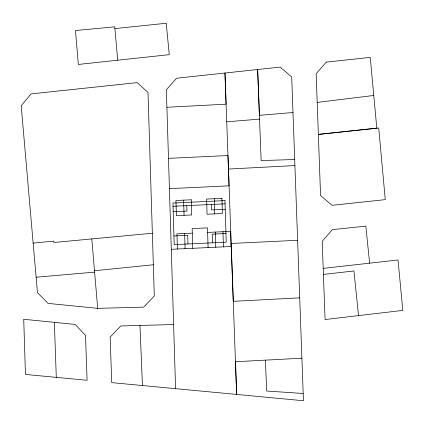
<?xml version="1.0" encoding="UTF-8"?>
<svg xmlns="http://www.w3.org/2000/svg" width="424" height="424" viewBox="0 0 424 424"><rect width="100%" height="100%" fill="white"/><g stroke="black" fill="none" stroke-linecap="round" stroke-linejoin="round"><path stroke-width="0.64" d="M317.184 102.422L373.761 95.474M358.534 315.594L402.8 310.41L398.041 259.981L323.205 268.376L325.076 319.553L358.534 315.594L353.929 270.978L323.422 274.413M117.708 60.213L169.266 54.664L166.224 23.262L114.899 28.594L117.708 60.213L78.339 64.443L75.477 30.528L114.74 26.834L114.899 28.594M94.494 270.735L153.34 264.772M33.141 243.1L21.2 105.714L31.053 93.905L137.122 82.627L147.992 92.406L154.299 296.005L143.678 307.135L97.69 308.343L48.135 303.404L37.466 292.677L33.141 243.1L53.8 241.118L53.938 242.486L152.359 233.237M36.13 277.216L94.6 272.129M292.984 112.514L259.414 115.349L257.644 69.52L280.153 67.098L291.691 76.924L303.446 400.738L111.729 382.634L110.134 337.101L120.755 325.966L173.607 324.535M226.739 121.821L259.552 119.107M175.594 388.66L166.908 107.277L226.082 104.177L224.959 73.018L257.644 69.52L261.142 160.59L294.685 159.498M228.462 169.054L294.924 165.567M299.72 297.839L233.285 301.332L231.154 243.466L297.621 240.291M301.909 358.216L235.474 361.709L236.65 394.437L224.959 73.018L176.517 78.244L166.356 89.798L166.908 107.277M168.482 158.353L227.958 155.539L229.082 185.839L169.409 188.638M173.04 206.287L225.059 203.822M173.209 211.709L186.952 211.062L186.788 205.635M225.229 209.265L211.486 209.912L211.316 204.474M192.295 233.142L176.967 233.863L177.428 249.021M207.627 232.421L230.63 231.34L231.091 246.498M173.951 235.961L187.694 235.315L187.959 243.97M225.971 233.518L212.228 234.165L212.493 242.82M171.291 249.307L231.266 246.487M303.186 393.472L266.659 391.029L265.408 360.14M54.352 322.351L75.133 324.429L85.521 335.432L87.09 380.286L25.456 374.44L23.728 319.267L54.352 322.351L56.291 377.365M369.606 263.177L365.838 226.109L332.379 229.665L322.208 241.309L323.205 268.376M91.796 238.924L97.69 308.343M139.968 325.431L142.443 385.538M222.96 231.7L223.427 246.858M214.274 198.713L214.74 213.871M215.297 232.061L215.758 247.219M208.094 247.579L207.49 227.874L192.157 228.594L192.761 248.3M183.608 200.154L184.074 215.312M184.631 233.502L185.097 248.66M326.273 62.137L316.145 73.691L320.56 195.469L332.066 205.322L385.273 199.64L378.712 127.995L318.344 134.408L376.798 128.186L370.231 57.394L326.273 62.137M191.277 199.794L175.944 200.515L176.405 215.673L191.738 214.952L191.277 199.794M221.938 198.353L206.61 199.073L207.071 214.231L222.404 213.511L221.938 198.353M224.964 200.61L172.944 203.054L174.216 244.616L226.236 242.173L224.964 200.61"/></g></svg>
